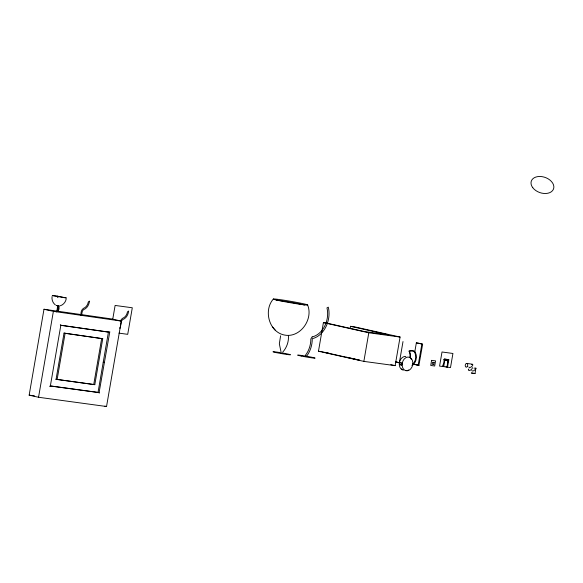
<?xml version="1.0" encoding="UTF-8"?>
<svg xmlns="http://www.w3.org/2000/svg" width="583" height="583" viewBox="0 0 583 583"><rect width="100%" height="100%" fill="white"/><g stroke="black" fill="none" stroke-linecap="round" stroke-linejoin="round"><path stroke-width="0.87" d="M405.834 356.453A6.96 5.283 -77.4 0 0 399.406 362.59L399.282 364.39A6.96 5.283 -77.4 0 0 403.472 370.154M52.098 296.536C51.53 299.669 52.856 303.022 55.385 304.945M29.15 395.165L43.987 309.252L111.9 318.981L121.3 321.08L106.536 406.519L38.544 397.263L29.15 395.165L34.521 395.893M38.544 397.263L53.381 311.358L43.987 309.252M56.689 311.934L57.265 308.618A3.403 0.933 -80.9 0 0 57.433 306.913M57.389 311.205L57.906 308.771A4.642 2.383 -81.6 0 0 58.016 306.789L57.987 306.41M57.957 311.242L58.256 309.507M58.373 311.358L58.868 308.924A4.671 1.858 -81.2 0 0 58.963 305.871L58.584 305.805M49.642 386.434L50.349 385.997L60.829 325.307L60.311 324.665M56.063 379.3L64.043 333.075L102.739 338.708L94.803 384.663L56.063 379.3L94.803 384.663M57.119 379.533L65.107 333.316L64.043 333.075M80.709 315.432L81.146 312.094A4.671 3.549 -77.4 0 1 83.573 308.363L83.69 308.225A7.419 5.633 -77.4 0 0 88.31 301.95L89.498 301.09L89.33 302.089A8.767 6.661 -77.4 0 1 83.872 309.507A3.403 2.587 -77.4 0 0 82.101 312.226L81.533 315.541M93.746 384.43L101.682 338.468M99.197 393.182L99.081 392.629L98.024 392.395L108.445 332.04L60.676 325.205M112.738 319.244L115.121 305.441L132.297 307.773L127.713 334.329L118.99 333.141M350.194 328.105L350.5 326.312L354.704 326.888L400.084 337.04L395.143 365.643L363.858 361.387L318.471 351.236L323.412 322.625L326.276 323.018M321.328 351.68L318.471 351.236M359.456 360.207L322.224 351.826M363.858 361.387L368.799 332.776L323.412 322.625M397.825 362.4L399.333 362.83L403.006 341.565M414.812 351.731L416.349 342.84L417.26 342.993M416.896 364.951L418.966 365.468L418.135 365.359L421.881 344.072L420.569 343.686M418.878 365.49L422.639 344.196L420.015 343.562M433.657 364.521L434.109 362.466M443.007 364.769L442.716 366.437L446.942 367.093L448.094 360.418L443.867 359.762L448.094 360.418M443.692 366.649L444.844 359.981M447.423 361.934L447.846 359.514L444.297 359.026M445.966 366.875L447.533 367.173L448.815 359.733L447.846 359.514M473.6 373.288L471.297 372.967L475.014 373.608L475.896 368.033L473.986 368.201M66.185 298.962C65.668 302.103 63.292 304.814 60.268 305.784M280.598 335.823L279.337 343.824L280.991 351.76M468.375 369.746C468.419 372.041 472.682 369.185 472.449 367.567M475.932 368.325C475.509 369.709 472.74 372.092 471.713 370.577M109.808 331.756L99.081 392.629L50.349 385.997M273.383 299.006C263.195 310.367 269.127 332.208 284.511 335.043C300.107 338.242 313.552 319.302 307.635 305.04A17.439 0.729 9.8 0 0 283.221 300.092A17.439 0.729 9.8 0 0 280.671 300.93A17.439 0.729 9.8 0 0 307.635 305.04M412.487 364.594L413.369 363.61A8.344 6.34 -77.4 0 0 415.125 353.48C414.724 350.667 411.35 350.631 409.23 351.345L409.113 351.053C411.059 350.543 414.513 349.989 415.315 352.438A8.716 6.617 -77.4 0 1 413.194 364.718L411.911 365.366M282.784 352.074C286.77 347.621 288.928 341.485 288.41 335.531M468.623 369.331L468.994 368.893M407.969 370.241L408.647 369.994M399.333 362.83L397.351 362.291M418.135 365.359L417.37 365.06M471.603 364.397C475.313 363.661 469.847 369.316 468.798 367.028M414.695 352.569L415.315 352.438M401.643 364.892L402.124 365.024A6.96 5.283 -77.4 0 0 407.706 370.737L409.091 370.227A6.96 5.283 -77.4 0 0 411.139 358.363A6.96 5.283 -77.4 0 0 402.248 363.224L399.406 362.59M401.432 364.878L400.987 364.812M399.814 364.455C398.48 364.382 404.172 366.292 402.248 363.224L401.556 363.071M368.799 332.776L400.084 337.04M448.815 359.733L444.384 359.128L443.102 366.569L439.575 366.095L442.009 351.986L452.933 353.473L450.491 367.582L447.533 367.173M466.684 363.428L472.507 364.215M434.095 362.466L432.52 362.254L432.163 364.317L433.854 364.295M119.406 327.981L120.222 328.091L121.242 322.173A3.403 2.587 -77.4 0 1 123.006 319.455A8.767 6.661 -77.4 0 0 128.471 312.029L128.639 311.038L127.451 311.89A7.419 5.633 -77.4 0 1 122.831 318.172L122.714 318.311A4.671 3.549 -77.4 0 0 120.368 321.641M104.372 362.466L103.235 362.218M50.189 385.888L98.024 392.395M56.915 305.521C54.408 305.222 60.639 306.381 58.934 305.878M53.381 311.358L121.3 321.08M60.829 325.307L109.509 332.281L108.445 332.04M65.107 333.316L102.739 338.708M57.906 308.771L58.868 308.924M57.688 309.471L58.679 309.624M416.342 342.87L419.789 343.474M412.669 364.135L415.322 364.586M421.808 344.094L422.551 344.225M413.587 364.258L414.477 364.426M417.924 343.154L420.511 343.62M415.001 364.557L416.838 364.892M395.777 361.926L396.571 362.079M395.456 361.897L397.293 362.225M474.052 373.375L475.014 373.608M415.701 364.696L417.479 365.024M400.776 364.776L400.375 364.688M396.79 362.167L397.927 362.364M400.477 362.859L400.9 362.932M350.5 326.312L388.628 334.846L364.404 331.545L327.165 323.215M390.778 364.666L395.143 365.643M325.438 352.475L328.95 353.254M346.513 357.182L359.689 360.134M104.831 406.14L106.536 406.519M412.662 364.36L413.194 364.718M272.625 327.085L275.191 330.087M409.23 351.345L409.66 352.256A8.344 6.34 -77.4 0 1 410.119 357.503M58.045 297.315L57.702 296.186L52.266 295.545L66.36 297.971L57.425 296.142L57.615 297.25M409.113 351.053A8.716 6.617 -77.4 0 1 410.031 357.459M410.651 358.399A6.799 5.167 -77.4 0 1 411.525 359.609M407.298 370.489A6.799 5.167 -77.4 0 1 405.928 370.54M402.62 369.68A6.799 5.167 -77.4 0 1 401.498 368.842M276.174 300.158A15.865 0.663 9.8 0 1 290.334 302.213A15.865 0.663 9.8 0 1 304.515 305.047M57.353 305.762A3.403 0.933 -80.9 0 1 57.425 306.41M58.497 307.073A3.403 1.355 -81.2 0 1 58.46 308.203M431.602 360.367L430.728 365.454L434.685 365.993L435.567 360.906L431.602 360.367M312.167 336.916L310.826 338.927A20.624 15.668 -77.4 0 1 305.361 355.375L306.301 356.599A22.467 17.067 -77.4 0 0 312.255 338.679A23.065 17.526 -77.4 0 0 328.302 307.168L326.961 307.875A21.265 16.156 -77.4 0 1 312.167 336.916M467.223 366.671A1.887 1.224 -82.2 0 0 466.998 363.508A1.887 1.224 -82.2 0 0 465.263 365.723A1.887 1.224 -82.2 0 0 467.223 366.671M532.753 187.675A11.777 8.031 19.3 0 0 552.531 190.663A11.777 8.031 19.3 0 0 542.015 176.642A11.777 8.031 19.3 0 0 532.753 187.675M301.236 356.038A8.978 0.379 9.8 0 0 315.119 358.151A8.978 0.379 9.8 0 0 302.548 355.608A8.978 0.379 9.8 0 0 301.236 356.038M276.597 352.686A8.978 0.379 9.8 0 0 290.472 354.799A8.978 0.379 9.8 0 0 277.909 352.256A8.978 0.379 9.8 0 0 276.597 352.686"/></g></svg>
